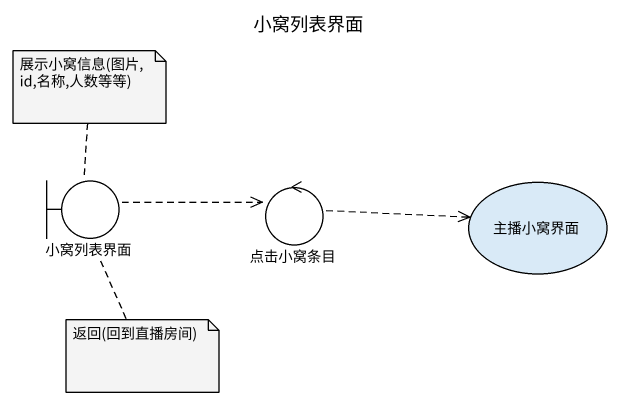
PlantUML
@startuml
title 小窝列表界面
boundary 小窝列表界面
control 点击小窝条目
usecase 主播小窝界面
小窝列表界面 .right.> 点击小窝条目
点击小窝条目 .right.> 主播小窝界面
note top of 小窝列表界面 : 展示小窝信息(图片,id,名称,人数等等)
note bottom of 小窝列表界面 : 返回(回到直播房间)
@enduml
